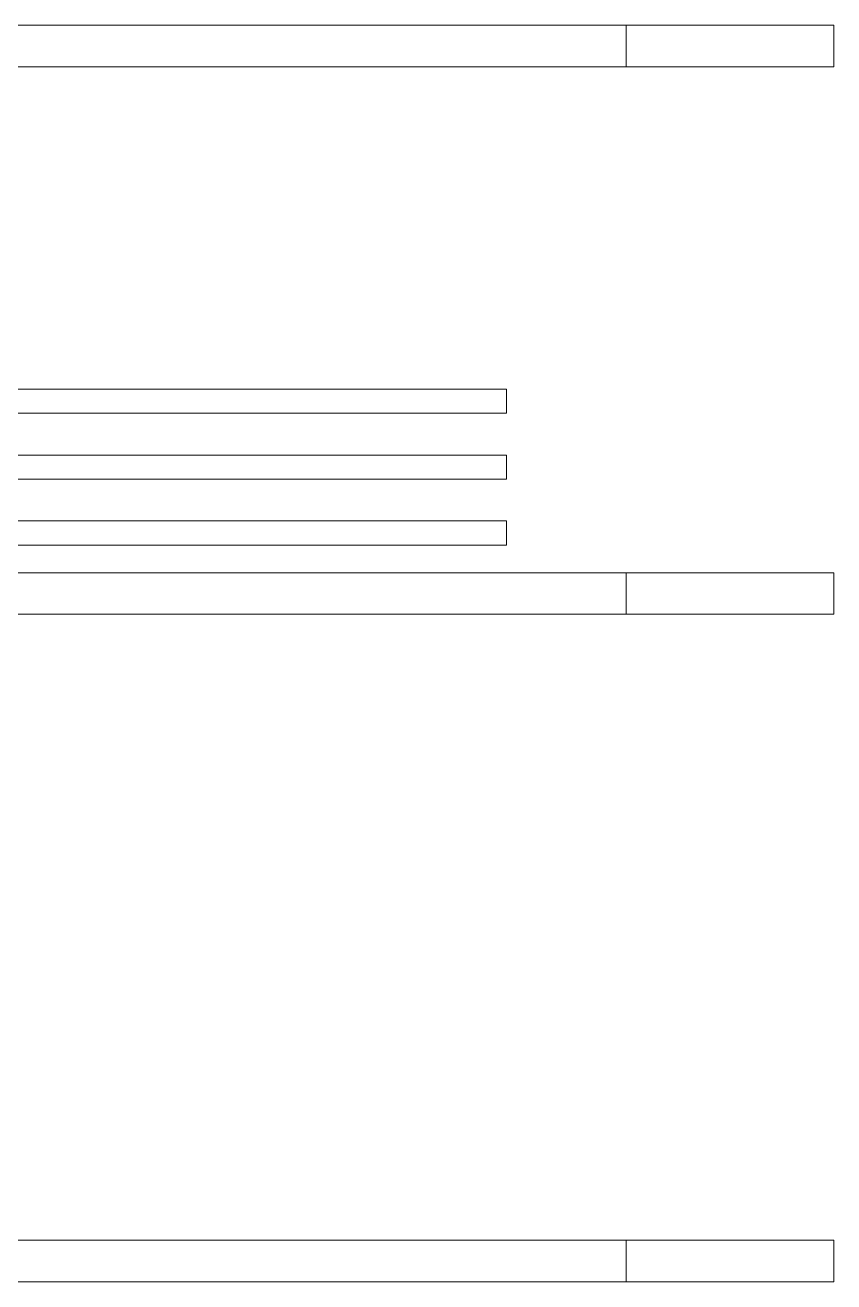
# Paper-space layout 'Лист1' of a CAD drawing. Header units: millimetres. Extents: x 20 to 405, y 5 to 258.
# Drawn here: x 279.42 to 294.99, y 170.69 to 194.88 of the extents above; entities that cross this region are included whole.
import ezdxf

# ---------------------------------------------------------------- set-up
doc = ezdxf.new("R2010")
doc.units = ezdxf.units.MM

# ---------------------------------------------------------------- blocks, each defined once
blk = doc.blocks.new('A$Cb2c9405a')
at = {"color": 0, "linetype": 'Continuous', "lineweight": 0, "extrusion": (0, 1, 0)}
for p, q in [((-30.621, -18.908), (-30.621, -1.498)), ((-29.821, -18.908), (-29.821, -1.498)), ((-17.769, -18.908), (-17.769, -1.498)), ((-16.969, -18.908), (-16.969, -1.498)), ((-7.228, -18.908), (-7.228, -1.498)), ((-6.428, -18.908), (-6.428, -1.498)), ((-16.438, -12.608), (-16.438, -1.918)), ((-15.973, -1.918), (-15.973, -12.608)), ((-15.168, -12.608), (-15.168, -1.918)), ((-14.703, -1.918), (-14.703, -12.608)), ((-13.898, -12.608), (-13.898, -1.918)), ((-13.433, -1.918), (-13.433, -12.608)), ((-15.973, -12.608), (-16.438, -12.608)), ((-14.703, -12.608), (-15.168, -12.608)), ((-13.433, -12.608), (-13.898, -12.608)), ((-30.621, -14.908), (-30.221, -14.908)), ((-30.221, -14.908), (-29.821, -14.908)), ((-17.769, -14.908), (-17.369, -14.908)), ((-17.369, -14.908), (-16.969, -14.908)), ((-7.228, -14.908), (-6.828, -14.908)), ((-6.828, -14.908), (-6.428, -14.908)), ((-30.221, -18.908), (-30.621, -18.908)), ((-29.821, -18.908), (-30.221, -18.908)), ((-17.369, -18.908), (-17.769, -18.908)), ((-16.969, -18.908), (-17.369, -18.908)), ((-6.828, -18.908), (-7.228, -18.908)), ((-6.428, -18.908), (-6.828, -18.908))]:
    blk.add_line(p, q, dxfattribs=at)

psp = doc.layouts.new('Лист1')

# ---------------------------------------------------------------- block references
at = {"rotation": 90}
psp.add_blockref('A$Cb2c9405a', (276.082, 201.308), dxfattribs=at)

doc.saveas('drawing.dxf')
